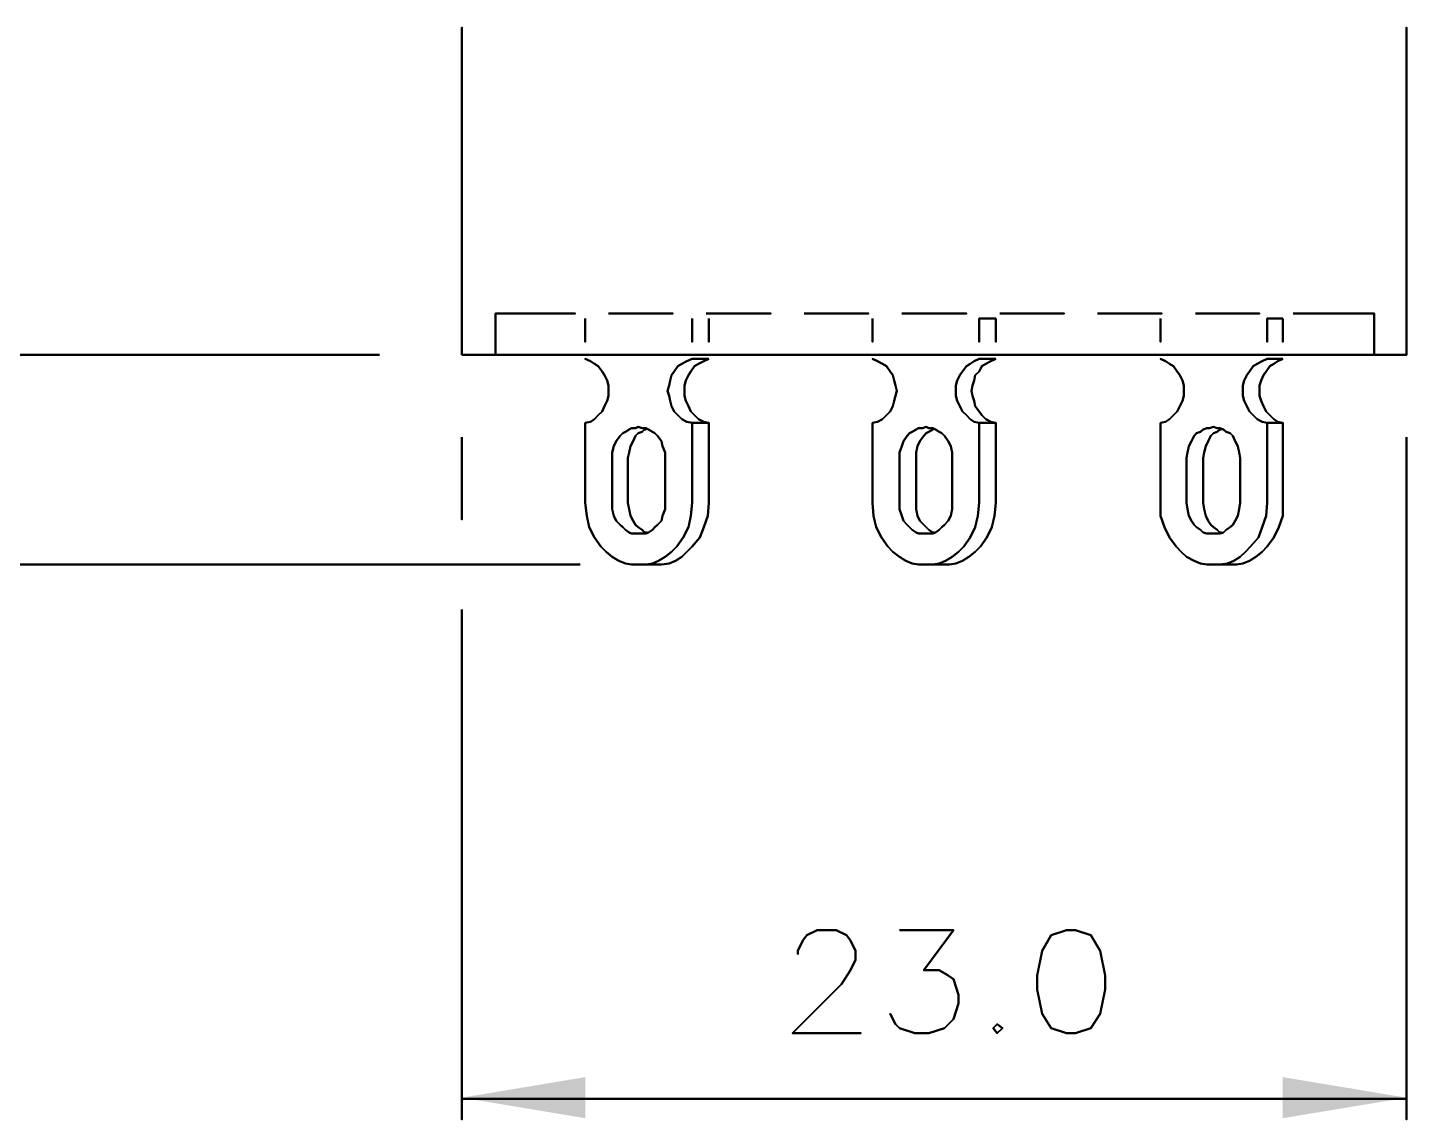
# Model space of a CAD drawing. Header units: millimetres. Extents: x 20 to 2064, y 18 to 2964.
# Drawn here: x 491.9 to 867.3, y 1326.1 to 1623.1 of the extents above; entities that cross this region are included whole.
import ezdxf

# ---------------------------------------------------------------- set-up
doc = ezdxf.new("R2010")
doc.units = ezdxf.units.MM
doc.header["$MEASUREMENT"] = 0
doc.layers.get('0').update_dxf_attribs({"linetype": 'CONTINUOUS'})

msp = doc.modelspace()

# ---------------------------------------------------------------- hatches: boundary and pattern name
at = {"true_color": 0x000007}
for points in [[(610.15, 1332), (643.75, 1326.41), (643.75, 1337.59)], [(833.63, 1326.41), (867.29, 1332), (833.63, 1337.59)]]:
    msp.add_hatch(color=0, dxfattribs=at).paths.add_polyline_path(points)

# ---------------------------------------------------------------- linework, layer by layer
at = {"color": 0, "linetype": 'Continuous', "lineweight": 40, "true_color": 0x000007}
for points in [[(610.15, 1534.11), (610.15, 1623.14)], [(610.15, 1623.14), (610.15, 1623.14)], [(867.29, 1534.11), (867.29, 1623.14)], [(867.29, 1623.14), (867.29, 1623.14)], [(619.29, 1534.11), (619.29, 1545.36)], [(619.29, 1545.36), (619.29, 1545.36)], [(619.29, 1545.36), (640.98, 1545.36)], [(640.98, 1545.36), (640.98, 1545.36)], [(643.75, 1543.98), (643.75, 1537.66)], [(650.06, 1545.36), (667.61, 1545.36)], [(667.61, 1545.36), (667.61, 1545.36)], [(672.87, 1543.98), (672.87, 1537.66)], [(676.69, 1545.36), (694.24, 1545.36)], [(677.41, 1543.98), (677.41, 1537.66)], [(694.24, 1545.36), (694.24, 1545.36)], [(703.31, 1545.36), (720.87, 1545.36)], [(720.87, 1545.36), (720.87, 1545.36)], [(721.92, 1543.98), (721.92, 1537.66)], [(729.94, 1545.36), (747.5, 1545.36)], [(747.5, 1545.36), (747.5, 1545.36)], [(755.52, 1543.98), (750.98, 1543.98)], [(750.98, 1543.98), (750.98, 1543.98)], [(750.98, 1543.98), (750.98, 1537.66)], [(755.52, 1543.98), (755.52, 1537.66)], [(756.57, 1545.36), (774.13, 1545.36)], [(774.13, 1545.36), (774.13, 1545.36)], [(783.2, 1545.36), (800.69, 1545.36)], [(800.36, 1543.98), (800.36, 1537.66)], [(800.69, 1545.36), (800.69, 1545.36)], [(809.83, 1545.36), (827.32, 1545.36)], [(827.32, 1545.36), (827.32, 1545.36)], [(833.63, 1543.98), (829.42, 1543.98)], [(829.42, 1543.98), (829.42, 1543.98)], [(829.42, 1543.98), (829.42, 1537.66)], [(833.63, 1543.98), (833.63, 1537.66)], [(836.45, 1545.36), (858.55, 1545.36)], [(858.55, 1545.36), (858.55, 1545.36)], [(858.55, 1545.36), (858.55, 1534.11)], [(643.75, 1537.66), (643.75, 1537.66)], [(672.87, 1537.66), (672.87, 1537.66)], [(677.41, 1537.66), (677.41, 1537.66)], [(721.92, 1537.66), (721.92, 1537.66)], [(750.98, 1537.66), (750.98, 1537.66)], [(755.52, 1537.66), (755.52, 1537.66)], [(800.36, 1537.66), (800.36, 1537.66)], [(829.42, 1537.66), (829.42, 1537.66)], [(833.63, 1537.66), (833.63, 1537.66)], [(587.73, 1534.11), (368.78, 1534.11)], [(610.15, 1534.11), (867.29, 1534.11)], [(645.19, 1532.4), (643.75, 1533.06)], [(643.75, 1533.06), (643.75, 1533.06)], [(646.24, 1531.68), (645.19, 1532.4)], [(645.19, 1532.4), (645.19, 1532.4)], [(647.3, 1531.02), (646.24, 1531.68)], [(646.24, 1531.68), (646.24, 1531.68)], [(670.04, 1531.68), (668.99, 1531.02)], [(671.43, 1532.4), (670.04, 1531.68)], [(670.04, 1531.68), (670.04, 1531.68)], [(672.87, 1533.06), (671.43, 1532.4)], [(671.43, 1532.4), (671.43, 1532.4)], [(677.41, 1533.06), (672.87, 1533.06)], [(672.87, 1533.06), (672.87, 1533.06)], [(674.58, 1531.68), (673.53, 1531.02)], [(676.03, 1532.4), (674.58, 1531.68)], [(674.58, 1531.68), (674.58, 1531.68)], [(677.41, 1533.06), (676.03, 1532.4)], [(676.03, 1532.4), (676.03, 1532.4)], [(723.3, 1532.4), (721.92, 1533.06)], [(721.92, 1533.06), (721.92, 1533.06)], [(724.68, 1531.68), (723.3, 1532.4)], [(723.3, 1532.4), (723.3, 1532.4)], [(725.73, 1531.02), (724.68, 1531.68)], [(724.68, 1531.68), (724.68, 1531.68)], [(748.55, 1531.68), (747.5, 1531.02)], [(749.6, 1532.4), (748.55, 1531.68)], [(748.55, 1531.68), (748.55, 1531.68)], [(750.98, 1533.06), (749.6, 1532.4)], [(749.6, 1532.4), (749.6, 1532.4)], [(755.52, 1533.06), (750.98, 1533.06)], [(750.98, 1533.06), (750.98, 1533.06)], [(752.76, 1531.68), (751.7, 1531.02)], [(754.14, 1532.4), (752.76, 1531.68)], [(752.76, 1531.68), (752.76, 1531.68)], [(755.52, 1533.06), (754.14, 1532.4)], [(754.14, 1532.4), (754.14, 1532.4)], [(801.74, 1532.4), (800.36, 1533.06)], [(800.36, 1533.06), (800.36, 1533.06)], [(802.79, 1531.68), (801.74, 1532.4)], [(801.74, 1532.4), (801.74, 1532.4)], [(803.84, 1531.02), (802.79, 1531.68)], [(802.79, 1531.68), (802.79, 1531.68)], [(826.66, 1531.68), (825.61, 1531.02)], [(828.04, 1532.4), (826.66, 1531.68)], [(826.66, 1531.68), (826.66, 1531.68)], [(829.42, 1533.06), (828.04, 1532.4)], [(828.04, 1532.4), (828.04, 1532.4)], [(833.63, 1533.06), (829.42, 1533.06)], [(829.42, 1533.06), (829.42, 1533.06)], [(831.19, 1531.68), (830.14, 1531.02)], [(832.25, 1532.4), (831.19, 1531.68)], [(831.19, 1531.68), (831.19, 1531.68)], [(833.63, 1533.06), (832.25, 1532.4)], [(832.25, 1532.4), (832.25, 1532.4)], [(858.55, 1534.11), (858.55, 1534.11)], [(867.29, 1534.11), (867.29, 1534.11)], [(648.35, 1529.58), (647.3, 1531.02)], [(647.3, 1531.02), (647.3, 1531.02)], [(649.01, 1528.53), (648.35, 1529.58)], [(648.35, 1529.58), (648.35, 1529.58)], [(649.73, 1527.14), (649.01, 1528.53)], [(649.01, 1528.53), (649.01, 1528.53)], [(667.22, 1528.53), (666.89, 1527.14)], [(667.94, 1529.58), (667.22, 1528.53)], [(667.22, 1528.53), (667.22, 1528.53)], [(668.99, 1531.02), (667.94, 1529.58)], [(667.94, 1529.58), (667.94, 1529.58)], [(668.99, 1531.02), (668.99, 1531.02)], [(671.82, 1528.53), (671.1, 1527.14)], [(672.48, 1529.58), (671.82, 1528.53)], [(671.82, 1528.53), (671.82, 1528.53)], [(673.53, 1531.02), (672.48, 1529.58)], [(672.48, 1529.58), (672.48, 1529.58)], [(673.53, 1531.02), (673.53, 1531.02)], [(726.79, 1529.58), (725.73, 1531.02)], [(725.73, 1531.02), (725.73, 1531.02)], [(727.51, 1528.53), (726.79, 1529.58)], [(726.79, 1529.58), (726.79, 1529.58)], [(727.84, 1527.14), (727.51, 1528.53)], [(727.51, 1528.53), (727.51, 1528.53)], [(745.72, 1528.53), (745, 1527.14)], [(746.44, 1529.58), (745.72, 1528.53)], [(745.72, 1528.53), (745.72, 1528.53)], [(747.5, 1531.02), (746.44, 1529.58)], [(746.44, 1529.58), (746.44, 1529.58)], [(747.5, 1531.02), (747.5, 1531.02)], [(749.93, 1528.53), (749.6, 1527.14)], [(750.98, 1529.58), (749.93, 1528.53)], [(749.93, 1528.53), (749.93, 1528.53)], [(751.7, 1531.02), (750.98, 1529.58)], [(750.98, 1529.58), (750.98, 1529.58)], [(751.7, 1531.02), (751.7, 1531.02)], [(804.9, 1529.58), (803.84, 1531.02)], [(803.84, 1531.02), (803.84, 1531.02)], [(805.62, 1528.53), (804.9, 1529.58)], [(804.9, 1529.58), (804.9, 1529.58)], [(806.34, 1527.14), (805.62, 1528.53)], [(805.62, 1528.53), (805.62, 1528.53)], [(823.83, 1528.53), (823.11, 1527.14)], [(824.55, 1529.58), (823.83, 1528.53)], [(823.83, 1528.53), (823.83, 1528.53)], [(825.61, 1531.02), (824.55, 1529.58)], [(824.55, 1529.58), (824.55, 1529.58)], [(825.61, 1531.02), (825.61, 1531.02)], [(828.37, 1528.53), (827.71, 1527.14)], [(829.09, 1529.58), (828.37, 1528.53)], [(828.37, 1528.53), (828.37, 1528.53)], [(830.14, 1531.02), (829.09, 1529.58)], [(829.09, 1529.58), (829.09, 1529.58)], [(830.14, 1531.02), (830.14, 1531.02)], [(650.06, 1525.76), (649.73, 1527.14)], [(649.73, 1527.14), (649.73, 1527.14)], [(650.06, 1524.32), (650.06, 1525.76)], [(650.06, 1525.76), (650.06, 1525.76)], [(650.06, 1522.94), (650.06, 1524.32)], [(650.06, 1524.32), (650.06, 1524.32)], [(666.56, 1525.76), (666.17, 1524.32)], [(666.17, 1524.32), (666.17, 1524.32)], [(666.17, 1524.32), (666.56, 1522.94)], [(666.89, 1527.14), (666.56, 1525.76)], [(666.56, 1525.76), (666.56, 1525.76)], [(666.89, 1527.14), (666.89, 1527.14)], [(671.1, 1527.14), (670.77, 1525.76)], [(670.77, 1525.76), (670.77, 1525.76)], [(670.77, 1525.76), (670.77, 1524.32)], [(670.77, 1524.32), (670.77, 1524.32)], [(670.77, 1524.32), (670.77, 1522.94)], [(671.1, 1527.14), (671.1, 1527.14)], [(728.23, 1525.76), (727.84, 1527.14)], [(727.84, 1527.14), (727.84, 1527.14)], [(728.56, 1524.32), (728.23, 1525.76)], [(728.23, 1525.76), (728.23, 1525.76)], [(728.23, 1522.94), (728.56, 1524.32)], [(728.56, 1524.32), (728.56, 1524.32)], [(745, 1527.14), (744.67, 1525.76)], [(744.67, 1525.76), (744.67, 1525.76)], [(744.67, 1525.76), (744.67, 1524.32)], [(744.67, 1524.32), (744.67, 1524.32)], [(744.67, 1524.32), (744.67, 1522.94)], [(745, 1527.14), (745, 1527.14)], [(749.21, 1525.76), (748.88, 1524.32)], [(748.88, 1524.32), (748.88, 1524.32)], [(748.88, 1524.32), (749.21, 1522.94)], [(749.6, 1527.14), (749.21, 1525.76)], [(749.21, 1525.76), (749.21, 1525.76)], [(749.6, 1527.14), (749.6, 1527.14)], [(806.67, 1525.76), (806.34, 1527.14)], [(806.34, 1527.14), (806.34, 1527.14)], [(806.67, 1524.32), (806.67, 1525.76)], [(806.67, 1525.76), (806.67, 1525.76)], [(806.67, 1522.94), (806.67, 1524.32)], [(806.67, 1524.32), (806.67, 1524.32)], [(823.11, 1527.14), (822.78, 1525.76)], [(822.78, 1525.76), (822.78, 1525.76)], [(822.78, 1525.76), (822.78, 1524.32)], [(822.78, 1524.32), (822.78, 1524.32)], [(822.78, 1524.32), (822.78, 1522.94)], [(823.11, 1527.14), (823.11, 1527.14)], [(827.71, 1527.14), (827.32, 1525.76)], [(827.32, 1525.76), (827.32, 1525.76)], [(827.32, 1525.76), (827.32, 1524.32)], [(827.32, 1524.32), (827.32, 1524.32)], [(827.32, 1524.32), (827.32, 1522.94)], [(827.71, 1527.14), (827.71, 1527.14)], [(649.01, 1520.11), (649.73, 1521.56)], [(649.73, 1521.56), (650.06, 1522.94)], [(649.73, 1521.56), (649.73, 1521.56)], [(650.06, 1522.94), (650.06, 1522.94)], [(666.56, 1522.94), (666.56, 1522.94)], [(666.56, 1522.94), (666.89, 1521.56)], [(666.89, 1521.56), (666.89, 1521.56)], [(666.89, 1521.56), (667.22, 1520.11)], [(670.77, 1522.94), (670.77, 1522.94)], [(670.77, 1522.94), (671.1, 1521.56)], [(671.1, 1521.56), (671.1, 1521.56)], [(671.1, 1521.56), (671.82, 1520.11)], [(727.51, 1520.11), (727.84, 1521.56)], [(727.84, 1521.56), (728.23, 1522.94)], [(727.84, 1521.56), (727.84, 1521.56)], [(728.23, 1522.94), (728.23, 1522.94)], [(744.67, 1522.94), (744.67, 1522.94)], [(744.67, 1522.94), (745, 1521.56)], [(745, 1521.56), (745, 1521.56)], [(745, 1521.56), (745.72, 1520.11)], [(749.21, 1522.94), (749.21, 1522.94)], [(749.21, 1522.94), (749.6, 1521.56)], [(749.6, 1521.56), (749.6, 1521.56)], [(749.6, 1521.56), (749.93, 1520.11)], [(805.62, 1520.11), (806.34, 1521.56)], [(806.34, 1521.56), (806.67, 1522.94)], [(806.34, 1521.56), (806.34, 1521.56)], [(806.67, 1522.94), (806.67, 1522.94)], [(822.78, 1522.94), (822.78, 1522.94)], [(822.78, 1522.94), (823.11, 1521.56)], [(823.11, 1521.56), (823.11, 1521.56)], [(823.11, 1521.56), (823.83, 1520.11)], [(827.32, 1522.94), (827.32, 1522.94)], [(827.32, 1522.94), (827.71, 1521.56)], [(827.71, 1521.56), (827.71, 1521.56)], [(827.71, 1521.56), (828.37, 1520.11)], [(645.19, 1515.9), (646.24, 1516.63)], [(646.24, 1516.63), (647.3, 1517.68)], [(646.24, 1516.63), (646.24, 1516.63)], [(647.3, 1517.68), (648.35, 1518.73)], [(647.3, 1517.68), (647.3, 1517.68)], [(648.35, 1518.73), (649.01, 1520.11)], [(648.35, 1518.73), (648.35, 1518.73)], [(649.01, 1520.11), (649.01, 1520.11)], [(667.22, 1520.11), (667.22, 1520.11)], [(667.22, 1520.11), (667.94, 1518.73)], [(667.94, 1518.73), (667.94, 1518.73)], [(667.94, 1518.73), (668.99, 1517.68)], [(668.99, 1517.68), (668.99, 1517.68)], [(668.99, 1517.68), (670.04, 1516.63)], [(670.04, 1516.63), (670.04, 1516.63)], [(670.04, 1516.63), (671.43, 1515.9)], [(671.82, 1520.11), (671.82, 1520.11)], [(671.82, 1520.11), (672.48, 1518.73)], [(672.48, 1518.73), (672.48, 1518.73)], [(672.48, 1518.73), (673.53, 1517.68)], [(673.53, 1517.68), (673.53, 1517.68)], [(673.53, 1517.68), (674.58, 1516.63)], [(674.58, 1516.63), (674.58, 1516.63)], [(674.58, 1516.63), (676.03, 1515.9)], [(723.3, 1515.9), (724.68, 1516.63)], [(724.68, 1516.63), (725.73, 1517.68)], [(724.68, 1516.63), (724.68, 1516.63)], [(725.73, 1517.68), (726.79, 1518.73)], [(725.73, 1517.68), (725.73, 1517.68)], [(726.79, 1518.73), (727.51, 1520.11)], [(726.79, 1518.73), (726.79, 1518.73)], [(727.51, 1520.11), (727.51, 1520.11)], [(745.72, 1520.11), (745.72, 1520.11)], [(745.72, 1520.11), (746.44, 1518.73)], [(746.44, 1518.73), (746.44, 1518.73)], [(746.44, 1518.73), (747.5, 1517.68)], [(747.5, 1517.68), (747.5, 1517.68)], [(747.5, 1517.68), (748.55, 1516.63)], [(748.55, 1516.63), (748.55, 1516.63)], [(748.55, 1516.63), (749.6, 1515.9)], [(749.93, 1520.11), (749.93, 1520.11)], [(749.93, 1520.11), (750.98, 1518.73)], [(750.98, 1518.73), (750.98, 1518.73)], [(750.98, 1518.73), (751.7, 1517.68)], [(751.7, 1517.68), (751.7, 1517.68)], [(751.7, 1517.68), (752.76, 1516.63)], [(752.76, 1516.63), (752.76, 1516.63)], [(752.76, 1516.63), (754.14, 1515.9)], [(801.74, 1515.9), (802.79, 1516.63)], [(802.79, 1516.63), (803.84, 1517.68)], [(802.79, 1516.63), (802.79, 1516.63)], [(803.84, 1517.68), (804.9, 1518.73)], [(803.84, 1517.68), (803.84, 1517.68)], [(804.9, 1518.73), (805.62, 1520.11)], [(804.9, 1518.73), (804.9, 1518.73)], [(805.62, 1520.11), (805.62, 1520.11)], [(823.83, 1520.11), (823.83, 1520.11)], [(823.83, 1520.11), (824.55, 1518.73)], [(824.55, 1518.73), (824.55, 1518.73)], [(824.55, 1518.73), (825.61, 1517.68)], [(825.61, 1517.68), (825.61, 1517.68)], [(825.61, 1517.68), (826.66, 1516.63)], [(826.66, 1516.63), (826.66, 1516.63)], [(826.66, 1516.63), (828.04, 1515.9)], [(828.37, 1520.11), (828.37, 1520.11)], [(828.37, 1520.11), (829.09, 1518.73)], [(829.09, 1518.73), (829.09, 1518.73)], [(829.09, 1518.73), (830.14, 1517.68)], [(830.14, 1517.68), (830.14, 1517.68)], [(830.14, 1517.68), (831.19, 1516.63)], [(831.19, 1516.63), (831.19, 1516.63)], [(831.19, 1516.63), (832.25, 1515.9)], [(643.75, 1515.57), (645.19, 1515.9)], [(643.75, 1515.57), (643.75, 1493.88)], [(645.19, 1515.9), (645.19, 1515.9)], [(653.94, 1512.75), (653.21, 1512.09)], [(654.66, 1513.14), (653.94, 1512.75)], [(653.94, 1512.75), (653.94, 1512.75)], [(655.71, 1513.8), (654.66, 1513.14)], [(654.66, 1513.14), (654.66, 1513.14)], [(656.37, 1514.19), (655.71, 1513.8)], [(655.71, 1513.8), (655.71, 1513.8)], [(657.42, 1514.19), (656.37, 1514.19)], [(656.37, 1514.19), (656.37, 1514.19)], [(658.14, 1514.52), (657.42, 1514.19)], [(657.42, 1514.19), (657.42, 1514.19)], [(658.14, 1512.75), (657.42, 1512.09)], [(659.2, 1514.19), (658.14, 1514.52)], [(658.14, 1514.52), (658.14, 1514.52)], [(659.2, 1513.14), (658.14, 1512.75)], [(658.14, 1512.75), (658.14, 1512.75)], [(660.25, 1514.19), (659.2, 1514.19)], [(659.2, 1514.19), (659.2, 1514.19)], [(659.92, 1513.8), (659.2, 1513.14)], [(659.2, 1513.14), (659.2, 1513.14)], [(660.25, 1513.8), (659.92, 1513.8)], [(659.92, 1513.8), (659.92, 1513.8)], [(660.58, 1514.19), (660.25, 1513.8)], [(660.97, 1513.8), (660.25, 1514.19)], [(660.25, 1514.19), (660.25, 1514.19)], [(660.25, 1513.8), (660.25, 1513.8)], [(662.02, 1513.14), (660.97, 1513.8)], [(660.97, 1513.8), (660.97, 1513.8)], [(662.68, 1512.75), (662.02, 1513.14)], [(662.02, 1513.14), (662.02, 1513.14)], [(663.4, 1512.09), (662.68, 1512.75)], [(662.68, 1512.75), (662.68, 1512.75)], [(671.43, 1515.9), (671.43, 1515.9)], [(671.43, 1515.9), (672.87, 1515.57)], [(677.41, 1515.57), (672.87, 1515.57)], [(672.87, 1515.57), (672.87, 1515.57)], [(672.87, 1515.57), (672.87, 1515.57)], [(672.87, 1515.57), (672.87, 1493.88)], [(676.03, 1515.9), (676.03, 1515.9)], [(676.03, 1515.9), (677.41, 1515.57)], [(677.41, 1515.57), (677.41, 1515.57)], [(677.41, 1515.57), (677.41, 1493.88)], [(721.92, 1515.57), (723.3, 1515.9)], [(721.92, 1515.57), (721.92, 1493.88)], [(723.3, 1515.9), (723.3, 1515.9)], [(732.05, 1512.75), (731.39, 1512.09)], [(732.77, 1513.14), (732.05, 1512.75)], [(732.05, 1512.75), (732.05, 1512.75)], [(733.82, 1513.8), (732.77, 1513.14)], [(732.77, 1513.14), (732.77, 1513.14)], [(734.48, 1514.19), (733.82, 1513.8)], [(733.82, 1513.8), (733.82, 1513.8)], [(735.53, 1514.19), (734.48, 1514.19)], [(734.48, 1514.19), (734.48, 1514.19)], [(736.58, 1514.52), (735.53, 1514.19)], [(735.53, 1514.19), (735.53, 1514.19)], [(736.58, 1512.75), (735.93, 1512.09)], [(737.31, 1514.19), (736.58, 1514.52)], [(736.58, 1514.52), (736.58, 1514.52)], [(737.31, 1513.14), (736.58, 1512.75)], [(736.58, 1512.75), (736.58, 1512.75)], [(738.36, 1514.19), (737.31, 1514.19)], [(737.31, 1514.19), (737.31, 1514.19)], [(738.36, 1513.8), (737.31, 1513.14)], [(737.31, 1513.14), (737.31, 1513.14)], [(738.36, 1513.8), (738.29, 1513.86)], [(738.29, 1513.86), (738.29, 1513.86)], [(739.08, 1513.8), (738.36, 1514.19)], [(738.36, 1514.19), (738.36, 1514.19)], [(738.69, 1514.19), (738.36, 1513.8)], [(738.36, 1513.8), (738.36, 1513.8)], [(740.13, 1513.14), (739.08, 1513.8)], [(739.08, 1513.8), (739.08, 1513.8)], [(740.79, 1512.75), (740.13, 1513.14)], [(740.13, 1513.14), (740.13, 1513.14)], [(741.51, 1512.09), (740.79, 1512.75)], [(740.79, 1512.75), (740.79, 1512.75)], [(749.6, 1515.9), (749.6, 1515.9)], [(749.6, 1515.9), (750.98, 1515.57)], [(750.98, 1515.57), (750.98, 1493.88)], [(750.98, 1515.57), (750.98, 1515.57)], [(755.52, 1515.57), (750.98, 1515.57)], [(750.98, 1515.57), (750.98, 1515.57)], [(754.14, 1515.9), (754.14, 1515.9)], [(754.14, 1515.9), (755.52, 1515.57)], [(755.52, 1515.57), (755.52, 1493.88)], [(755.52, 1515.57), (755.52, 1515.57)], [(800.36, 1515.57), (801.74, 1515.9)], [(800.36, 1515.57), (800.36, 1493.88)], [(801.74, 1515.9), (801.74, 1515.9)], [(810.16, 1512.75), (809.5, 1512.09)], [(811.21, 1513.14), (810.16, 1512.75)], [(810.16, 1512.75), (810.16, 1512.75)], [(811.93, 1513.8), (811.21, 1513.14)], [(811.21, 1513.14), (811.21, 1513.14)], [(812.98, 1514.19), (811.93, 1513.8)], [(811.93, 1513.8), (811.93, 1513.8)], [(813.71, 1514.19), (812.98, 1514.19)], [(812.98, 1514.19), (812.98, 1514.19)], [(814.76, 1514.52), (813.71, 1514.19)], [(813.71, 1514.19), (813.71, 1514.19)], [(814.76, 1512.75), (814.03, 1512.09)], [(815.81, 1514.19), (814.76, 1514.52)], [(814.76, 1514.52), (814.76, 1514.52)], [(815.81, 1513.14), (814.76, 1512.75)], [(814.76, 1512.75), (814.76, 1512.75)], [(816.47, 1514.19), (815.81, 1514.19)], [(815.81, 1514.19), (815.81, 1514.19)], [(816.47, 1513.8), (815.81, 1513.14)], [(815.81, 1513.14), (815.81, 1513.14)], [(817.52, 1513.8), (816.47, 1514.19)], [(816.47, 1514.19), (816.47, 1514.19)], [(816.86, 1513.8), (816.47, 1513.8)], [(816.47, 1513.8), (816.47, 1513.8)], [(816.86, 1514.19), (816.86, 1513.8)], [(816.86, 1513.8), (816.86, 1513.8)], [(818.24, 1513.14), (817.52, 1513.8)], [(817.52, 1513.8), (817.52, 1513.8)], [(819.29, 1512.75), (818.24, 1513.14)], [(818.24, 1513.14), (818.24, 1513.14)], [(820.02, 1512.09), (819.29, 1512.75)], [(819.29, 1512.75), (819.29, 1512.75)], [(828.04, 1515.9), (828.04, 1515.9)], [(828.04, 1515.9), (829.42, 1515.57)], [(829.42, 1515.57), (829.42, 1493.88)], [(829.42, 1515.57), (829.42, 1515.57)], [(833.63, 1515.57), (829.42, 1515.57)], [(829.42, 1515.57), (829.42, 1515.57)], [(832.25, 1515.9), (832.25, 1515.9)], [(832.25, 1515.9), (833.63, 1515.57)], [(833.63, 1515.57), (833.63, 1493.88)], [(833.63, 1515.57), (833.63, 1515.57)], [(610.15, 1511.69), (610.15, 1489.27)], [(651.5, 1509.26), (651.11, 1507.55)], [(652.16, 1510.64), (651.5, 1509.26)], [(651.5, 1509.26), (651.5, 1509.26)], [(653.21, 1512.09), (652.16, 1510.64)], [(652.16, 1510.64), (652.16, 1510.64)], [(653.21, 1512.09), (653.21, 1512.09)], [(656.04, 1509.26), (655.71, 1507.55)], [(656.76, 1510.64), (656.04, 1509.26)], [(656.04, 1509.26), (656.04, 1509.26)], [(657.42, 1512.09), (656.76, 1510.64)], [(656.76, 1510.64), (656.76, 1510.64)], [(657.42, 1512.09), (657.42, 1512.09)], [(664.46, 1510.64), (663.4, 1512.09)], [(663.4, 1512.09), (663.4, 1512.09)], [(664.79, 1509.26), (664.46, 1510.64)], [(664.46, 1510.64), (664.46, 1510.64)], [(665.51, 1507.55), (664.79, 1509.26)], [(664.79, 1509.26), (664.79, 1509.26)], [(729.94, 1509.26), (729.28, 1507.55)], [(730.34, 1510.64), (729.94, 1509.26)], [(729.94, 1509.26), (729.94, 1509.26)], [(731.39, 1512.09), (730.34, 1510.64)], [(730.34, 1510.64), (730.34, 1510.64)], [(731.39, 1512.09), (731.39, 1512.09)], [(734.15, 1509.26), (733.82, 1507.55)], [(734.87, 1510.64), (734.15, 1509.26)], [(734.15, 1509.26), (734.15, 1509.26)], [(735.93, 1512.09), (734.87, 1510.64)], [(734.87, 1510.64), (734.87, 1510.64)], [(735.93, 1512.09), (735.93, 1512.09)], [(742.57, 1510.64), (741.51, 1512.09)], [(741.51, 1512.09), (741.51, 1512.09)], [(743.29, 1509.26), (742.57, 1510.64)], [(742.57, 1510.64), (742.57, 1510.64)], [(743.62, 1507.55), (743.29, 1509.26)], [(743.29, 1509.26), (743.29, 1509.26)], [(808.05, 1509.26), (807.72, 1507.55)], [(808.77, 1510.64), (808.05, 1509.26)], [(808.05, 1509.26), (808.05, 1509.26)], [(809.5, 1512.09), (808.77, 1510.64)], [(808.77, 1510.64), (808.77, 1510.64)], [(809.5, 1512.09), (809.5, 1512.09)], [(812.65, 1509.26), (812.26, 1507.55)], [(813.31, 1510.64), (812.65, 1509.26)], [(812.65, 1509.26), (812.65, 1509.26)], [(814.03, 1512.09), (813.31, 1510.64)], [(813.31, 1510.64), (813.31, 1510.64)], [(814.03, 1512.09), (814.03, 1512.09)], [(820.68, 1510.64), (820.02, 1512.09)], [(820.02, 1512.09), (820.02, 1512.09)], [(821.4, 1509.26), (820.68, 1510.64)], [(820.68, 1510.64), (820.68, 1510.64)], [(821.73, 1507.55), (821.4, 1509.26)], [(821.4, 1509.26), (821.4, 1509.26)], [(867.29, 1511.69), (867.29, 1326.09)], [(651.11, 1507.55), (651.11, 1507.55)], [(651.11, 1507.55), (651.11, 1506.11)], [(651.11, 1506.11), (651.11, 1506.11)], [(651.11, 1493.88), (651.11, 1506.11)], [(651.11, 1506.11), (651.11, 1506.11)], [(655.71, 1507.55), (655.32, 1506.11)], [(655.32, 1506.11), (655.32, 1506.11)], [(655.32, 1493.88), (655.32, 1506.11)], [(655.32, 1506.11), (655.32, 1506.11)], [(655.71, 1507.55), (655.71, 1507.55)], [(665.51, 1506.11), (665.51, 1507.55)], [(665.51, 1507.55), (665.51, 1507.55)], [(665.51, 1493.88), (665.51, 1506.11)], [(665.51, 1506.11), (665.51, 1506.11)], [(729.28, 1507.55), (729.28, 1507.55)], [(729.28, 1507.55), (729.28, 1506.11)], [(729.28, 1493.88), (729.28, 1506.11)], [(729.28, 1506.11), (729.28, 1506.11)], [(729.28, 1506.11), (729.28, 1506.11)], [(733.82, 1507.55), (733.82, 1507.55)], [(733.82, 1507.55), (733.82, 1506.11)], [(733.82, 1493.88), (733.82, 1506.11)], [(733.82, 1506.11), (733.82, 1506.11)], [(733.82, 1506.11), (733.82, 1506.11)], [(743.62, 1506.11), (743.62, 1507.55)], [(743.62, 1507.55), (743.62, 1507.55)], [(743.62, 1493.88), (743.62, 1506.11)], [(743.62, 1506.11), (743.62, 1506.11)], [(807.72, 1507.55), (807.39, 1506.11)], [(807.39, 1493.88), (807.39, 1506.11)], [(807.39, 1506.11), (807.39, 1506.11)], [(807.39, 1506.11), (807.39, 1506.11)], [(807.72, 1507.55), (807.72, 1507.55)], [(812.26, 1507.55), (811.93, 1506.11)], [(811.93, 1493.88), (811.93, 1506.11)], [(811.93, 1506.11), (811.93, 1506.11)], [(811.93, 1506.11), (811.93, 1506.11)], [(812.26, 1507.55), (812.26, 1507.55)], [(822.06, 1506.11), (821.73, 1507.55)], [(821.73, 1507.55), (821.73, 1507.55)], [(822.06, 1493.88), (822.06, 1506.11)], [(822.06, 1506.11), (822.06, 1506.11)], [(643.75, 1493.88), (644.14, 1490.33)], [(643.75, 1493.88), (643.75, 1493.88)], [(644.14, 1490.33), (644.14, 1490.33)], [(644.14, 1490.33), (644.8, 1487.24)], [(651.11, 1493.88), (651.11, 1492.1)], [(651.11, 1492.1), (651.11, 1492.1)], [(651.11, 1492.1), (651.5, 1490.33)], [(651.5, 1490.33), (651.5, 1490.33)], [(651.5, 1490.33), (652.16, 1488.94)], [(655.32, 1493.88), (655.71, 1492.1)], [(655.71, 1492.1), (655.71, 1492.1)], [(655.71, 1492.1), (656.04, 1490.33)], [(656.04, 1490.33), (656.04, 1490.33)], [(656.04, 1490.33), (656.76, 1488.94)], [(664.46, 1488.94), (664.79, 1490.33)], [(664.79, 1490.33), (665.51, 1492.1)], [(664.79, 1490.33), (664.79, 1490.33)], [(665.51, 1492.1), (665.51, 1493.88)], [(665.51, 1493.88), (665.51, 1493.88)], [(665.51, 1492.1), (665.51, 1492.1)], [(671.82, 1487.24), (672.48, 1490.33)], [(672.48, 1490.33), (672.87, 1493.88)], [(672.48, 1490.33), (672.48, 1490.33)], [(672.87, 1493.88), (672.87, 1493.88)], [(672.87, 1493.88), (672.87, 1493.88)], [(676.03, 1487.24), (677.08, 1490.33)], [(677.08, 1490.33), (677.41, 1493.88)], [(677.08, 1490.33), (677.08, 1490.33)], [(677.41, 1493.88), (677.41, 1493.88)], [(677.41, 1493.88), (677.41, 1493.88)], [(721.92, 1493.88), (721.92, 1493.88)], [(721.92, 1493.88), (722.25, 1490.33)], [(722.25, 1490.33), (722.25, 1490.33)], [(722.25, 1490.33), (722.97, 1487.24)], [(729.28, 1493.88), (729.28, 1492.1)], [(729.28, 1492.1), (729.28, 1492.1)], [(729.28, 1492.1), (729.94, 1490.33)], [(729.94, 1490.33), (729.94, 1490.33)], [(729.94, 1490.33), (730.34, 1488.94)], [(733.82, 1493.88), (733.82, 1492.1)], [(733.82, 1492.1), (733.82, 1492.1)], [(733.82, 1492.1), (734.15, 1490.33)], [(734.15, 1490.33), (734.15, 1490.33)], [(734.15, 1490.33), (734.87, 1488.94)], [(742.57, 1488.94), (743.29, 1490.33)], [(743.29, 1490.33), (743.62, 1492.1)], [(743.29, 1490.33), (743.29, 1490.33)], [(743.62, 1492.1), (743.62, 1493.88)], [(743.62, 1493.88), (743.62, 1493.88)], [(743.62, 1492.1), (743.62, 1492.1)], [(749.93, 1487.24), (750.65, 1490.33)], [(750.65, 1490.33), (750.98, 1493.88)], [(750.65, 1490.33), (750.65, 1490.33)], [(750.98, 1493.88), (750.98, 1493.88)], [(750.98, 1493.88), (750.98, 1493.88)], [(754.47, 1487.24), (755.19, 1490.33)], [(755.19, 1490.33), (755.52, 1493.88)], [(755.19, 1490.33), (755.19, 1490.33)], [(755.52, 1493.88), (755.52, 1493.88)], [(755.52, 1493.88), (755.52, 1493.88)], [(800.36, 1493.88), (800.36, 1493.88)], [(800.36, 1493.88), (800.36, 1490.33)], [(800.36, 1490.33), (800.36, 1490.33)], [(800.36, 1490.33), (801.41, 1487.24)], [(807.39, 1493.88), (807.72, 1492.1)], [(807.72, 1492.1), (807.72, 1492.1)], [(807.72, 1492.1), (808.05, 1490.33)], [(808.05, 1490.33), (808.05, 1490.33)], [(808.05, 1490.33), (808.77, 1488.94)], [(811.93, 1493.88), (812.26, 1492.1)], [(812.26, 1492.1), (812.26, 1492.1)], [(812.26, 1492.1), (812.65, 1490.33)], [(812.65, 1490.33), (812.65, 1490.33)], [(812.65, 1490.33), (813.31, 1488.94)], [(820.68, 1488.94), (821.4, 1490.33)], [(821.4, 1490.33), (821.73, 1492.1)], [(821.4, 1490.33), (821.4, 1490.33)], [(821.73, 1492.1), (822.06, 1493.88)], [(821.73, 1492.1), (821.73, 1492.1)], [(822.06, 1493.88), (822.06, 1493.88)], [(828.04, 1487.24), (829.09, 1490.33)], [(829.09, 1490.33), (829.42, 1493.88)], [(829.09, 1490.33), (829.09, 1490.33)], [(829.42, 1493.88), (829.42, 1493.88)], [(829.42, 1493.88), (829.42, 1493.88)], [(832.58, 1487.24), (833.63, 1490.33)], [(833.63, 1493.88), (833.63, 1493.88)], [(833.63, 1490.33), (833.63, 1493.88)], [(833.63, 1493.88), (833.63, 1493.88)], [(833.63, 1490.33), (833.63, 1490.33)], [(610.15, 1489.27), (610.15, 1489.27)], [(644.8, 1487.24), (644.8, 1487.24)], [(644.8, 1487.24), (646.24, 1484.41)], [(652.16, 1488.94), (652.16, 1488.94)], [(652.16, 1488.94), (653.21, 1487.89)], [(653.21, 1487.89), (653.21, 1487.89)], [(653.21, 1487.89), (653.94, 1487.24)], [(653.94, 1487.24), (653.94, 1487.24)], [(653.94, 1487.24), (654.66, 1486.51)], [(654.66, 1486.51), (654.66, 1486.51)], [(654.66, 1486.51), (655.71, 1485.79)], [(656.76, 1488.94), (656.76, 1488.94)], [(656.76, 1488.94), (657.42, 1487.89)], [(657.42, 1487.89), (657.42, 1487.89)], [(657.42, 1487.89), (658.14, 1487.24)], [(658.14, 1487.24), (658.14, 1487.24)], [(658.14, 1487.24), (659.2, 1486.51)], [(659.2, 1486.51), (659.2, 1486.51)], [(659.2, 1486.51), (659.92, 1485.79)], [(660.97, 1485.79), (662.02, 1486.51)], [(662.02, 1486.51), (662.68, 1487.24)], [(662.02, 1486.51), (662.02, 1486.51)], [(662.68, 1487.24), (663.4, 1487.89)], [(662.68, 1487.24), (662.68, 1487.24)], [(663.4, 1487.89), (664.46, 1488.94)], [(663.4, 1487.89), (663.4, 1487.89)], [(664.46, 1488.94), (664.46, 1488.94)], [(670.37, 1484.41), (671.82, 1487.24)], [(671.82, 1487.24), (671.82, 1487.24)], [(674.98, 1484.41), (676.03, 1487.24)], [(676.03, 1487.24), (676.03, 1487.24)], [(722.97, 1487.24), (722.97, 1487.24)], [(722.97, 1487.24), (724.35, 1484.41)], [(730.34, 1488.94), (730.34, 1488.94)], [(730.34, 1488.94), (731.39, 1487.89)], [(731.39, 1487.89), (731.39, 1487.89)], [(731.39, 1487.89), (732.05, 1487.24)], [(732.05, 1487.24), (732.05, 1487.24)], [(732.05, 1487.24), (732.77, 1486.51)], [(732.77, 1486.51), (732.77, 1486.51)], [(732.77, 1486.51), (733.82, 1485.79)], [(734.87, 1488.94), (734.87, 1488.94)], [(734.87, 1488.94), (735.93, 1487.89)], [(735.93, 1487.89), (735.93, 1487.89)], [(735.93, 1487.89), (736.58, 1487.24)], [(736.58, 1487.24), (736.58, 1487.24)], [(736.58, 1487.24), (737.31, 1486.51)], [(737.31, 1486.51), (737.31, 1486.51)], [(737.31, 1486.51), (738.36, 1485.79)], [(739.08, 1485.79), (740.13, 1486.51)], [(740.13, 1486.51), (740.79, 1487.24)], [(740.13, 1486.51), (740.13, 1486.51)], [(740.79, 1487.24), (741.51, 1487.89)], [(740.79, 1487.24), (740.79, 1487.24)], [(741.51, 1487.89), (742.57, 1488.94)], [(741.51, 1487.89), (741.51, 1487.89)], [(742.57, 1488.94), (742.57, 1488.94)], [(748.55, 1484.41), (749.93, 1487.24)], [(749.93, 1487.24), (749.93, 1487.24)], [(753.09, 1484.41), (754.47, 1487.24)], [(754.47, 1487.24), (754.47, 1487.24)], [(801.41, 1487.24), (801.41, 1487.24)], [(801.41, 1487.24), (802.79, 1484.41)], [(808.77, 1488.94), (808.77, 1488.94)], [(808.77, 1488.94), (809.5, 1487.89)], [(809.5, 1487.89), (809.5, 1487.89)], [(809.5, 1487.89), (810.16, 1487.24)], [(810.16, 1487.24), (810.16, 1487.24)], [(810.16, 1487.24), (811.21, 1486.51)], [(811.21, 1486.51), (811.21, 1486.51)], [(811.21, 1486.51), (811.93, 1485.79)], [(813.31, 1488.94), (813.31, 1488.94)], [(813.31, 1488.94), (814.03, 1487.89)], [(814.03, 1487.89), (814.03, 1487.89)], [(814.03, 1487.89), (814.76, 1487.24)], [(814.76, 1487.24), (814.76, 1487.24)], [(814.76, 1487.24), (815.81, 1486.51)], [(815.81, 1486.51), (815.81, 1486.51)], [(815.81, 1486.51), (816.47, 1485.79)], [(817.52, 1485.79), (818.24, 1486.51)], [(818.24, 1486.51), (819.29, 1487.24)], [(818.24, 1486.51), (818.24, 1486.51)], [(819.29, 1487.24), (820.02, 1487.89)], [(819.29, 1487.24), (819.29, 1487.24)], [(820.02, 1487.89), (820.68, 1488.94)], [(820.02, 1487.89), (820.02, 1487.89)], [(820.68, 1488.94), (820.68, 1488.94)], [(826.99, 1484.41), (828.04, 1487.24)], [(828.04, 1487.24), (828.04, 1487.24)], [(831.19, 1484.41), (832.58, 1487.24)], [(832.58, 1487.24), (832.58, 1487.24)], [(646.24, 1484.41), (646.24, 1484.41)], [(646.24, 1484.41), (647.95, 1481.98)], [(655.71, 1485.79), (655.71, 1485.79)], [(655.71, 1485.79), (656.37, 1485.46)], [(656.37, 1485.46), (656.37, 1485.46)], [(656.37, 1485.46), (657.42, 1485.46)], [(657.42, 1485.46), (657.42, 1485.46)], [(657.42, 1485.46), (658.14, 1485.46)], [(658.14, 1485.46), (658.14, 1485.46)], [(658.14, 1485.46), (659.2, 1485.46)], [(659.2, 1485.46), (659.2, 1485.46)], [(659.2, 1485.46), (660.25, 1485.46)], [(659.92, 1485.79), (659.92, 1485.79)], [(659.92, 1485.79), (660.25, 1485.79)], [(660.25, 1485.79), (660.25, 1485.79)], [(660.25, 1485.79), (660.58, 1485.79)], [(660.25, 1485.46), (660.97, 1485.79)], [(660.25, 1485.46), (660.25, 1485.46)], [(660.58, 1485.79), (660.58, 1485.79)], [(660.97, 1485.79), (660.97, 1485.79)], [(668.66, 1481.98), (670.37, 1484.41)], [(670.37, 1484.41), (670.37, 1484.41)], [(672.87, 1481.98), (674.98, 1484.41)], [(674.98, 1484.41), (674.98, 1484.41)], [(724.35, 1484.41), (724.35, 1484.41)], [(724.35, 1484.41), (726.13, 1481.98)], [(733.82, 1485.79), (733.82, 1485.79)], [(733.82, 1485.79), (734.48, 1485.46)], [(734.48, 1485.46), (734.48, 1485.46)], [(734.48, 1485.46), (735.53, 1485.46)], [(735.53, 1485.46), (735.53, 1485.46)], [(735.53, 1485.46), (736.58, 1485.46)], [(736.58, 1485.46), (737.31, 1485.46)], [(736.58, 1485.46), (736.58, 1485.46)], [(737.31, 1485.46), (737.31, 1485.46)], [(737.31, 1485.46), (738.36, 1485.46)], [(738.36, 1485.79), (738.29, 1485.85)], [(738.29, 1485.85), (738.29, 1485.85)], [(738.36, 1485.46), (739.08, 1485.79)], [(738.36, 1485.79), (738.36, 1485.79)], [(738.36, 1485.79), (738.69, 1485.79)], [(738.36, 1485.46), (738.36, 1485.46)], [(738.69, 1485.79), (738.69, 1485.79)], [(739.08, 1485.79), (739.08, 1485.79)], [(746.77, 1481.98), (748.55, 1484.41)], [(748.55, 1484.41), (748.55, 1484.41)], [(751.31, 1481.98), (753.09, 1484.41)], [(753.09, 1484.41), (753.09, 1484.41)], [(802.79, 1484.41), (802.79, 1484.41)], [(802.79, 1484.41), (804.57, 1481.98)], [(811.93, 1485.79), (811.93, 1485.79)], [(811.93, 1485.79), (812.98, 1485.46)], [(812.98, 1485.46), (812.98, 1485.46)], [(812.98, 1485.46), (813.71, 1485.46)], [(813.71, 1485.46), (813.71, 1485.46)], [(813.71, 1485.46), (814.76, 1485.46)], [(814.76, 1485.46), (815.81, 1485.46)], [(814.76, 1485.46), (814.76, 1485.46)], [(815.81, 1485.46), (815.81, 1485.46)], [(815.81, 1485.46), (816.47, 1485.46)], [(816.47, 1485.46), (817.52, 1485.79)], [(816.47, 1485.79), (816.47, 1485.79)], [(816.47, 1485.79), (816.86, 1485.79)], [(816.47, 1485.46), (816.47, 1485.46)], [(816.86, 1485.79), (816.8, 1485.85)], [(816.8, 1485.85), (816.8, 1485.85)], [(816.86, 1485.79), (816.86, 1485.79)], [(817.52, 1485.79), (817.52, 1485.79)], [(824.88, 1481.98), (826.99, 1484.41)], [(826.99, 1484.41), (826.99, 1484.41)], [(829.42, 1481.98), (831.19, 1484.41)], [(831.19, 1484.41), (831.19, 1484.41)], [(647.95, 1481.98), (647.95, 1481.98)], [(647.95, 1481.98), (649.4, 1480.53)], [(649.4, 1480.53), (649.4, 1480.53)], [(649.4, 1480.53), (651.11, 1479.15)], [(651.11, 1479.15), (651.11, 1479.15)], [(651.11, 1479.15), (652.88, 1478.1)], [(663.73, 1478.1), (665.51, 1479.15)], [(665.51, 1479.15), (667.22, 1480.53)], [(665.51, 1479.15), (665.51, 1479.15)], [(667.22, 1480.53), (668.66, 1481.98)], [(667.22, 1480.53), (667.22, 1480.53)], [(668.27, 1478.1), (670.04, 1479.15)], [(668.66, 1481.98), (668.66, 1481.98)], [(670.04, 1479.15), (671.43, 1480.53)], [(670.04, 1479.15), (670.04, 1479.15)], [(671.43, 1480.53), (672.87, 1481.98)], [(671.43, 1480.53), (671.43, 1480.53)], [(672.87, 1481.98), (672.87, 1481.98)], [(726.13, 1481.98), (726.13, 1481.98)], [(726.13, 1481.98), (727.51, 1480.53)], [(727.51, 1480.53), (727.51, 1480.53)], [(727.51, 1480.53), (729.28, 1479.15)], [(729.28, 1479.15), (729.28, 1479.15)], [(729.28, 1479.15), (730.99, 1478.1)], [(741.84, 1478.1), (743.62, 1479.15)], [(743.62, 1479.15), (745.39, 1480.53)], [(743.62, 1479.15), (743.62, 1479.15)], [(745.39, 1480.53), (746.77, 1481.98)], [(745.39, 1480.53), (745.39, 1480.53)], [(746.44, 1478.1), (748.15, 1479.15)], [(746.77, 1481.98), (746.77, 1481.98)], [(748.15, 1479.15), (749.93, 1480.53)], [(748.15, 1479.15), (748.15, 1479.15)], [(749.93, 1480.53), (751.31, 1481.98)], [(749.93, 1480.53), (749.93, 1480.53)], [(751.31, 1481.98), (751.31, 1481.98)], [(804.57, 1481.98), (804.57, 1481.98)], [(804.57, 1481.98), (805.95, 1480.53)], [(805.95, 1480.53), (805.95, 1480.53)], [(805.95, 1480.53), (807.39, 1479.15)], [(807.39, 1479.15), (807.39, 1479.15)], [(807.39, 1479.15), (809.5, 1478.1)], [(820.35, 1478.1), (822.06, 1479.15)], [(822.06, 1479.15), (823.5, 1480.53)], [(822.06, 1479.15), (822.06, 1479.15)], [(823.5, 1480.53), (824.88, 1481.98)], [(823.5, 1480.53), (823.5, 1480.53)], [(824.55, 1478.1), (826.26, 1479.15)], [(824.88, 1481.98), (824.88, 1481.98)], [(826.26, 1479.15), (828.04, 1480.53)], [(826.26, 1479.15), (826.26, 1479.15)], [(828.04, 1480.53), (829.42, 1481.98)], [(828.04, 1480.53), (828.04, 1480.53)], [(829.42, 1481.98), (829.42, 1481.98)], [(642.36, 1477.04), (368.78, 1477.04)], [(652.88, 1478.1), (652.88, 1478.1)], [(652.88, 1478.1), (654.66, 1477.37)], [(654.66, 1477.37), (654.66, 1477.37)], [(654.66, 1477.37), (656.37, 1477.04)], [(656.37, 1477.04), (656.37, 1477.04)], [(656.37, 1477.04), (658.14, 1477.04)], [(658.14, 1477.04), (660.25, 1477.04)], [(658.14, 1477.04), (658.14, 1477.04)], [(662.68, 1477.04), (658.14, 1477.04)], [(658.14, 1477.04), (658.14, 1477.04)], [(660.25, 1477.04), (662.02, 1477.37)], [(660.25, 1477.04), (660.25, 1477.04)], [(662.02, 1477.37), (663.73, 1478.1)], [(662.02, 1477.37), (662.02, 1477.37)], [(662.68, 1477.04), (664.46, 1477.04)], [(663.73, 1478.1), (663.73, 1478.1)], [(664.46, 1477.04), (666.56, 1477.37)], [(664.46, 1477.04), (664.46, 1477.04)], [(666.56, 1477.37), (668.27, 1478.1)], [(666.56, 1477.37), (666.56, 1477.37)], [(668.27, 1478.1), (668.27, 1478.1)], [(730.99, 1478.1), (730.99, 1478.1)], [(730.99, 1478.1), (732.77, 1477.37)], [(732.77, 1477.37), (732.77, 1477.37)], [(732.77, 1477.37), (734.48, 1477.04)], [(734.48, 1477.04), (734.48, 1477.04)], [(734.48, 1477.04), (736.58, 1477.04)], [(740.79, 1477.04), (736.58, 1477.04)], [(736.58, 1477.04), (736.58, 1477.04)], [(736.58, 1477.04), (736.58, 1477.04)], [(736.58, 1477.04), (738.36, 1477.04)], [(738.36, 1477.04), (740.13, 1477.37)], [(738.36, 1477.04), (738.36, 1477.04)], [(740.13, 1477.37), (741.84, 1478.1)], [(740.13, 1477.37), (740.13, 1477.37)], [(740.79, 1477.04), (742.89, 1477.04)], [(741.84, 1478.1), (741.84, 1478.1)], [(742.89, 1477.04), (744.67, 1477.37)], [(742.89, 1477.04), (742.89, 1477.04)], [(744.67, 1477.37), (746.44, 1478.1)], [(744.67, 1477.37), (744.67, 1477.37)], [(746.44, 1478.1), (746.44, 1478.1)], [(809.5, 1478.1), (809.5, 1478.1)], [(809.5, 1478.1), (811.21, 1477.37)], [(811.21, 1477.37), (811.21, 1477.37)], [(811.21, 1477.37), (812.98, 1477.04)], [(812.98, 1477.04), (812.98, 1477.04)], [(812.98, 1477.04), (814.76, 1477.04)], [(814.76, 1477.04), (814.76, 1477.04)], [(819.29, 1477.04), (814.76, 1477.04)], [(814.76, 1477.04), (814.76, 1477.04)], [(814.76, 1477.04), (816.47, 1477.04)], [(816.47, 1477.04), (818.57, 1477.37)], [(816.47, 1477.04), (816.47, 1477.04)], [(818.57, 1477.37), (820.35, 1478.1)], [(818.57, 1477.37), (818.57, 1477.37)], [(819.29, 1477.04), (821.07, 1477.04)], [(820.35, 1478.1), (820.35, 1478.1)], [(821.07, 1477.04), (822.78, 1477.37)], [(821.07, 1477.04), (821.07, 1477.04)], [(822.78, 1477.37), (824.55, 1478.1)], [(822.78, 1477.37), (822.78, 1477.37)], [(824.55, 1478.1), (824.55, 1478.1)], [(610.15, 1464.82), (610.15, 1326.09)], [(701.6, 1371.98), (702.99, 1374.74)], [(702.99, 1374.74), (704.04, 1376.19)], [(702.99, 1374.74), (702.99, 1374.74)], [(704.04, 1376.19), (706.86, 1377.57)], [(704.04, 1376.19), (704.04, 1376.19)], [(706.86, 1377.57), (706.86, 1377.57)], [(706.86, 1377.57), (712.06, 1377.57)], [(712.06, 1377.57), (712.06, 1377.57)], [(712.06, 1377.57), (714.89, 1376.19)], [(714.89, 1376.19), (714.89, 1376.19)], [(714.89, 1376.19), (715.94, 1374.74)], [(715.94, 1374.74), (715.94, 1374.74)], [(715.94, 1374.74), (717.32, 1371.98)], [(729.28, 1377.57), (743.95, 1377.57)], [(743.95, 1377.57), (735.93, 1366.72)], [(743.95, 1377.57), (743.95, 1377.57)], [(770.57, 1376.19), (768.14, 1371.98)], [(774.78, 1377.57), (770.57, 1376.19)], [(770.57, 1376.19), (770.57, 1376.19)], [(777.22, 1377.57), (774.78, 1377.57)], [(774.78, 1377.57), (774.78, 1377.57)], [(781.42, 1376.19), (777.22, 1377.57)], [(777.22, 1377.57), (777.22, 1377.57)], [(783.92, 1371.98), (781.42, 1376.19)], [(781.42, 1376.19), (781.42, 1376.19)], [(701.6, 1370.93), (701.6, 1371.98)], [(701.6, 1371.98), (701.6, 1371.98)], [(717.32, 1371.98), (717.32, 1371.98)], [(717.32, 1371.98), (717.32, 1369.48)], [(768.14, 1371.98), (766.76, 1365.27)], [(768.14, 1371.98), (768.14, 1371.98)], [(785.3, 1365.27), (783.92, 1371.98)], [(783.92, 1371.98), (783.92, 1371.98)], [(715.94, 1366.72), (713.5, 1362.84)], [(717.32, 1369.48), (715.94, 1366.72)], [(715.94, 1366.72), (715.94, 1366.72)], [(717.32, 1369.48), (717.32, 1369.48)], [(735.93, 1366.72), (735.93, 1366.72)], [(735.93, 1366.72), (740.13, 1366.72)], [(740.13, 1366.72), (740.13, 1366.72)], [(740.13, 1366.72), (742.57, 1365.27)], [(713.5, 1362.84), (700.16, 1349.56)], [(713.5, 1362.84), (713.5, 1362.84)], [(742.57, 1365.27), (742.57, 1365.27)], [(742.57, 1365.27), (743.95, 1364.22)], [(743.95, 1364.22), (743.95, 1364.22)], [(743.95, 1364.22), (745.39, 1360.01)], [(766.76, 1365.27), (766.76, 1365.27)], [(766.76, 1365.27), (766.76, 1361.46)], [(785.3, 1361.46), (785.3, 1365.27)], [(785.3, 1365.27), (785.3, 1365.27)], [(745.39, 1360.01), (745.39, 1360.01)], [(745.39, 1360.01), (745.39, 1357.58)], [(766.76, 1361.46), (766.76, 1361.46)], [(766.76, 1361.46), (768.14, 1354.82)], [(783.92, 1354.82), (785.3, 1361.46)], [(785.3, 1361.46), (785.3, 1361.46)], [(745.39, 1357.58), (743.95, 1353.37)], [(745.39, 1357.58), (745.39, 1357.58)], [(728.23, 1351.99), (726.79, 1354.82)], [(726.79, 1354.82), (726.79, 1354.82)], [(729.28, 1350.94), (728.23, 1351.99)], [(728.23, 1351.99), (728.23, 1351.99)], [(743.95, 1353.37), (741.51, 1350.94)], [(743.95, 1353.37), (743.95, 1353.37)], [(755.85, 1351.99), (754.8, 1350.94)], [(757.29, 1350.94), (755.85, 1351.99)], [(755.85, 1351.99), (755.85, 1351.99)], [(768.14, 1354.82), (768.14, 1354.82)], [(768.14, 1354.82), (770.57, 1350.94)], [(781.42, 1350.94), (783.92, 1354.82)], [(783.92, 1354.82), (783.92, 1354.82)], [(700.16, 1349.56), (700.16, 1349.56)], [(700.16, 1349.56), (718.76, 1349.56)], [(718.76, 1349.56), (718.76, 1349.56)], [(733.43, 1349.56), (729.28, 1350.94)], [(729.28, 1350.94), (729.28, 1350.94)], [(737.31, 1349.56), (733.43, 1349.56)], [(733.43, 1349.56), (733.43, 1349.56)], [(741.51, 1350.94), (737.31, 1349.56)], [(737.31, 1349.56), (737.31, 1349.56)], [(741.51, 1350.94), (741.51, 1350.94)], [(754.8, 1350.94), (754.8, 1350.94)], [(754.8, 1350.94), (755.85, 1349.56)], [(755.85, 1349.56), (757.29, 1350.94)], [(755.85, 1349.56), (755.85, 1349.56)], [(757.29, 1350.94), (757.29, 1350.94)], [(770.57, 1350.94), (770.57, 1350.94)], [(770.57, 1350.94), (774.78, 1349.56)], [(774.78, 1349.56), (774.78, 1349.56)], [(774.78, 1349.56), (777.22, 1349.56)], [(777.22, 1349.56), (781.42, 1350.94)], [(777.22, 1349.56), (777.22, 1349.56)], [(781.42, 1350.94), (781.42, 1350.94)], [(610.15, 1331.67), (867.29, 1331.67)], [(867.29, 1331.67), (867.29, 1331.67)], [(610.15, 1326.09), (610.15, 1326.09)], [(867.29, 1326.09), (867.29, 1326.09)]]:
    msp.add_lwpolyline(points, close=True, dxfattribs=at)

doc.saveas('drawing.dxf')
